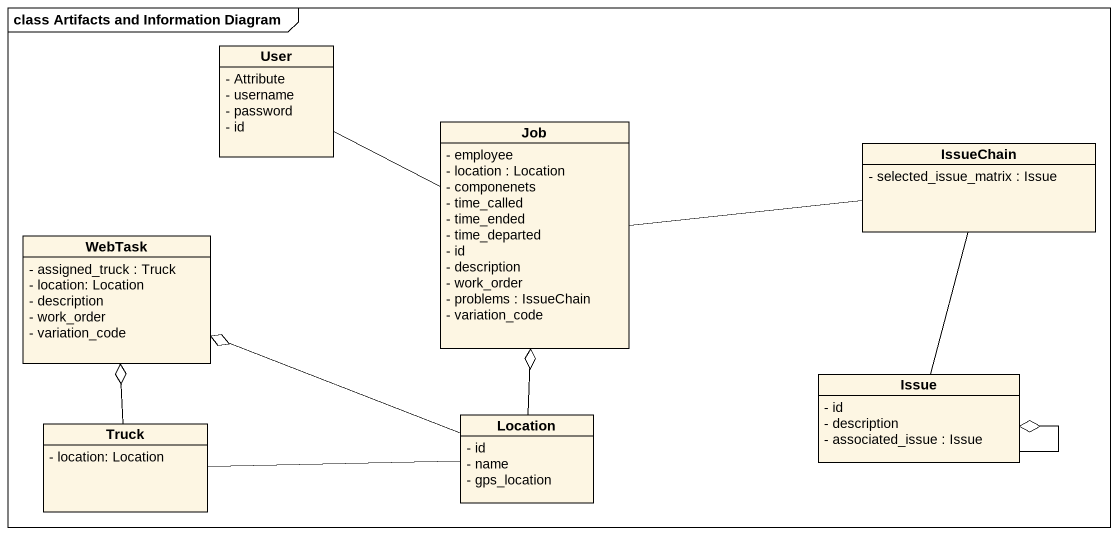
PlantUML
@startuml
mainframe class Artifacts and Information Diagram
hide circle
hide empty members
skinparam classAttributeIconSize 0
class User {
  - Attribute
  - username
  - password
  - id
}
class Job {
  - employee
  - location : Location
  - componenets
  - time_called
  - time_ended
  - time_departed
  - id
  - description
  - work_order
  - problems : IssueChain
  - variation_code
}
class IssueChain {
  - selected_issue_matrix : Issue
}
class WebTask {
  - assigned_truck : Truck
  - location: Location
  - description
  - work_order
  - variation_code
}
class Issue {
  - id
  - description
  - associated_issue : Issue
}
class Truck {
  - location: Location
}
class Location {
  - id
  - name
  - gps_location
}
User -right- Job
Job -right- IssueChain
IssueChain -- Issue
Issue --o Issue
Truck -up-o WebTask
Truck -right- Location
Location -up-o Job
Location -left-o WebTask
@enduml
